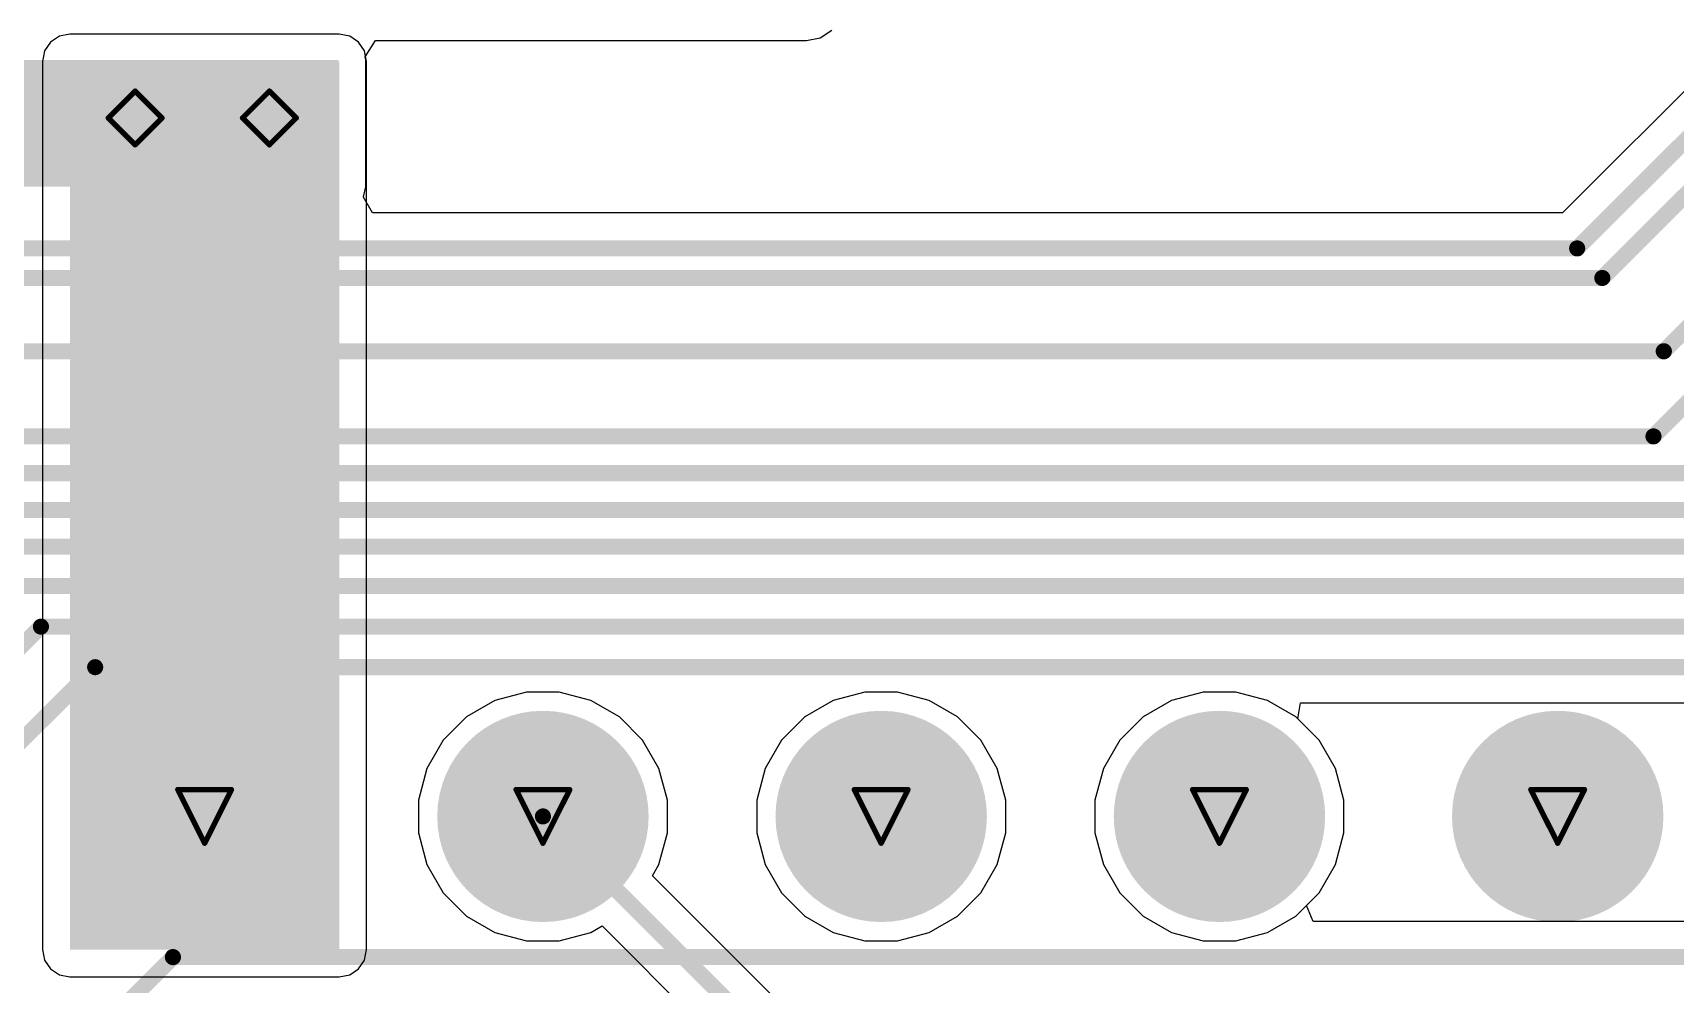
# Model space of a CAD drawing. Header units: inches. Extents: x -31 to 249, y -28 to 261.
# Drawn here: x 98.76 to 114.3, y 25.48 to 34.49 of the extents above; entities that cross this region are included whole.
import ezdxf

# ---------------------------------------------------------------- set-up
doc = ezdxf.new("R2010")
doc.units = ezdxf.units.IN
for name, color, linetype in [('Bottom Layer', 5, 'Continuous'), ('Bottom Solder', 6, 'Continuous'), ('Drill Drawing', 1, 'Continuous'), ('Multi-Layer', 9, 'Continuous'), ('Pad Holes', 156, 'Continuous'), ('Top Layer', 1, 'Continuous'), ('Top Solder', 216, 'Continuous'), ('Via Holes', 16, 'Continuous')]:
    doc.layers.add(name, color=color, linetype=linetype)

# ---------------------------------------------------------------- blocks, each defined once
blk = doc.blocks.new('1_1376430_8_40')
at = {"layer": 'Bottom Layer'}
h = blk.add_hatch(color=5, dxfattribs=at)
edge = h.paths.add_edge_path()
edge.add_arc((32.85, 8.225), 1, 0, 360)
h = blk.add_hatch(color=5, dxfattribs=at)
edge = h.paths.add_edge_path()
edge.add_arc((36.05, 8.225), 1, 0, 360)
h = blk.add_hatch(color=5, dxfattribs=at)
edge = h.paths.add_edge_path()
edge.add_arc((39.25, 8.225), 1, 0, 360)
h = blk.add_hatch(color=5, dxfattribs=at)
edge = h.paths.add_edge_path()
edge.add_arc((42.45, 8.225), 1, 0, 360)
h = blk.add_hatch(color=5, dxfattribs=at)
edge = h.paths.add_edge_path()
edge.add_arc((45.65, 8.225), 1, 0, 360)
at = {"layer": 'Bottom Solder'}
h = blk.add_hatch(color=6, dxfattribs=at)
edge = h.paths.add_edge_path()
edge.add_arc((32.85, 8.225), 1, 0, 360)
h = blk.add_hatch(color=6, dxfattribs=at)
edge = h.paths.add_edge_path()
edge.add_arc((36.05, 8.225), 1, 0, 360)
h = blk.add_hatch(color=6, dxfattribs=at)
edge = h.paths.add_edge_path()
edge.add_arc((39.25, 8.225), 1, 0, 360)
h = blk.add_hatch(color=6, dxfattribs=at)
edge = h.paths.add_edge_path()
edge.add_arc((42.45, 8.225), 1, 0, 360)
h = blk.add_hatch(color=6, dxfattribs=at)
edge = h.paths.add_edge_path()
edge.add_arc((45.65, 8.225), 1, 0, 360)
at = {"layer": 'Multi-Layer'}
h = blk.add_hatch(color=9, dxfattribs=at)
edge = h.paths.add_edge_path()
edge.add_arc((32.85, 8.225), 1, 0, 360)
h = blk.add_hatch(color=9, dxfattribs=at)
edge = h.paths.add_edge_path()
edge.add_arc((36.05, 8.225), 1, 0, 360)
h = blk.add_hatch(color=9, dxfattribs=at)
edge = h.paths.add_edge_path()
edge.add_arc((39.25, 8.225), 1, 0, 360)
h = blk.add_hatch(color=9, dxfattribs=at)
edge = h.paths.add_edge_path()
edge.add_arc((42.45, 8.225), 1, 0, 360)
h = blk.add_hatch(color=9, dxfattribs=at)
edge = h.paths.add_edge_path()
edge.add_arc((45.65, 8.225), 1, 0, 360)
at = {"layer": 'Pad Holes'}
h = blk.add_hatch(color=7, dxfattribs=at)
edge = h.paths.add_edge_path()
edge.add_arc((32.85, 8.225), 0.605, 0, 360)
h = blk.add_hatch(color=7, dxfattribs=at)
edge = h.paths.add_edge_path()
edge.add_arc((36.05, 8.225), 0.605, 0, 360)
h = blk.add_hatch(color=7, dxfattribs=at)
edge = h.paths.add_edge_path()
edge.add_arc((39.25, 8.225), 0.605, 0, 360)
h = blk.add_hatch(color=7, dxfattribs=at)
edge = h.paths.add_edge_path()
edge.add_arc((42.45, 8.225), 0.605, 0, 360)
h = blk.add_hatch(color=7, dxfattribs=at)
edge = h.paths.add_edge_path()
edge.add_arc((45.65, 8.225), 0.605, 0, 360)
at = {"layer": 'Top Layer'}
h = blk.add_hatch(color=1, dxfattribs=at)
edge = h.paths.add_edge_path()
edge.add_arc((32.85, 8.225), 1, 0, 360)
h = blk.add_hatch(color=1, dxfattribs=at)
edge = h.paths.add_edge_path()
edge.add_arc((36.05, 8.225), 1, 0, 360)
h = blk.add_hatch(color=1, dxfattribs=at)
edge = h.paths.add_edge_path()
edge.add_arc((39.25, 8.225), 1, 0, 360)
h = blk.add_hatch(color=1, dxfattribs=at)
edge = h.paths.add_edge_path()
edge.add_arc((42.45, 8.225), 1, 0, 360)
h = blk.add_hatch(color=1, dxfattribs=at)
edge = h.paths.add_edge_path()
edge.add_arc((45.65, 8.225), 1, 0, 360)
at = {"layer": 'Top Solder'}
h = blk.add_hatch(color=216, dxfattribs=at)
edge = h.paths.add_edge_path()
edge.add_arc((32.85, 8.225), 1, 0, 360)
h = blk.add_hatch(color=216, dxfattribs=at)
edge = h.paths.add_edge_path()
edge.add_arc((36.05, 8.225), 1, 0, 360)
h = blk.add_hatch(color=216, dxfattribs=at)
edge = h.paths.add_edge_path()
edge.add_arc((39.25, 8.225), 1, 0, 360)
h = blk.add_hatch(color=216, dxfattribs=at)
edge = h.paths.add_edge_path()
edge.add_arc((42.45, 8.225), 1, 0, 360)
h = blk.add_hatch(color=216, dxfattribs=at)
edge = h.paths.add_edge_path()
edge.add_arc((45.65, 8.225), 1, 0, 360)

msp = doc.modelspace()

# ---------------------------------------------------------------- hatches: boundary and pattern name
at = {"layer": 'Bottom Layer'}
msp.add_hatch(color=5, dxfattribs=at).paths.add_polyline_path([(17.501, 33.029), (101.649, 33.029), (101.649, 34.23), (17.501, 34.23)])
h = msp.add_hatch(color=5, dxfattribs=at)
edge = h.paths.add_edge_path()
edge.add_arc((99.727, 33.68), 0.3, 0, 360)
h = msp.add_hatch(color=5, dxfattribs=at)
edge = h.paths.add_edge_path()
edge.add_arc((100.997, 33.68), 0.3, 0, 360)
at = {"layer": 'Bottom Solder'}
h = msp.add_hatch(color=6, dxfattribs=at)
edge = h.paths.add_edge_path()
edge.add_arc((99.727, 33.68), 0.402, 0, 360)
h = msp.add_hatch(color=6, dxfattribs=at)
edge = h.paths.add_edge_path()
edge.add_arc((100.997, 33.68), 0.402, 0, 360)
at = {"layer": 'Top Layer'}
msp.add_hatch(color=1, dxfattribs=at).paths.add_polyline_path([(99.11, 25.806), (101.658, 25.806), (101.658, 34.215), (99.11, 34.215)])
h = msp.add_hatch(color=1, dxfattribs=at)
edge = h.paths.add_edge_path()
edge.add_arc((99.727, 33.68), 0.3, 0, 360)
h = msp.add_hatch(color=1, dxfattribs=at)
edge = h.paths.add_edge_path()
edge.add_arc((100.997, 33.68), 0.3, 0, 360)
at = {"layer": 'Top Solder'}
h = msp.add_hatch(color=216, dxfattribs=at)
edge = h.paths.add_edge_path()
edge.add_arc((99.727, 33.68), 0.402, 0, 360)
h = msp.add_hatch(color=216, dxfattribs=at)
edge = h.paths.add_edge_path()
edge.add_arc((100.997, 33.68), 0.402, 0, 360)
at = {"layer": 'Via Holes'}
h = msp.add_hatch(color=7, dxfattribs=at)
edge = h.paths.add_edge_path()
edge.add_arc((99.727, 33.68), 0.15, 0, 360)
h = msp.add_hatch(color=7, dxfattribs=at)
edge = h.paths.add_edge_path()
edge.add_arc((100.997, 33.68), 0.15, 0, 360)

# ---------------------------------------------------------------- linework, layer by layer
at = {"layer": 'Bottom Layer'}
for p, q in [((116.859, 36.411), (113.23, 32.781)), ((106.207, 34.438), (106.317, 34.511)), ((101.902, 34.26), (102.002, 34.412)), ((102.002, 34.412), (106.079, 34.412)), ((106.079, 34.412), (106.207, 34.438)), ((101.908, 34.23), (101.902, 34.26)), ((101.908, 33.029), (101.908, 34.23)), ((101.889, 32.934), (101.908, 33.029)), ((101.888, 32.93), (101.889, 32.934)), ((101.972, 32.781), (101.888, 32.93)), ((113.23, 32.781), (101.972, 32.781)), ((110.726, 27.991), (110.752, 28.143)), ((110.752, 28.143), (115.618, 28.143)), ((110.927, 27.79), (110.726, 27.991)), ((111.082, 27.521), (110.927, 27.79)), ((111.163, 27.222), (111.082, 27.521)), ((111.163, 26.912), (111.163, 27.222)), ((111.082, 26.612), (111.163, 26.912)), ((110.927, 26.343), (111.082, 26.612)), ((110.808, 26.224), (110.927, 26.343)), ((110.871, 26.071), (110.808, 26.224)), ((115.499, 26.071), (110.871, 26.071))]:
    msp.add_line(p, q, dxfattribs=at)
for points in [[(113.369, 32.445, 0.152, 0.152, 0), (117.196, 36.271, 0.152, 0.152, 0)], [(113.607, 32.165, 0.152, 0.152, 0), (117.561, 36.12, 0.152, 0.152, 0)], [(114.189, 31.471, 0.152, 0.152, 0), (118.325, 35.607, 0.152, 0.152, 0)], [(114.091, 30.665, 0.152, 0.152, 0), (118.733, 35.307, 0.152, 0.152, 0)], [(59.563, 32.445, 0.152, 0.152, 0), (113.369, 32.445, 0.152, 0.152, 0)], [(59.8, 32.165, 0.152, 0.152, 0), (113.607, 32.165, 0.152, 0.152, 0)], [(81.305, 31.471, 0.152, 0.152, 0), (114.189, 31.471, 0.152, 0.152, 0)], [(97.586, 30.665, 0.152, 0.152, 0), (114.091, 30.665, 0.152, 0.152, 0)], [(97.807, 30.317, 0.152, 0.152, 0), (114.447, 30.317, 0.152, 0.152, 0)], [(98.019, 29.969, 0.152, 0.152, 0), (115.082, 29.969, 0.152, 0.152, 0)], [(98.25, 29.621, 0.152, 0.152, 0), (115.471, 29.621, 0.152, 0.152, 0)], [(98.579, 29.25, 0.152, 0.152, 0), (115.872, 29.25, 0.152, 0.152, 0)], [(97.42, 27.449, 0.152, 0.152, 0), (98.836, 28.864, 0.152, 0.152, 0)], [(98.836, 28.864, 0.152, 0.152, 0), (116.223, 28.864, 0.152, 0.152, 0)], [(98.1, 27.231, 0.152, 0.152, 0), (99.349, 28.48, 0.152, 0.152, 0)], [(99.349, 28.48, 0.152, 0.152, 0), (116.651, 28.48, 0.152, 0.152, 0)], [(98.683, 24.333, 0.152, 0.152, 0), (100.085, 25.735, 0.152, 0.152, 0)], [(100.085, 25.735, 0.152, 0.152, 0), (120.288, 25.735, 0.152, 0.152, 0)]]:
    msp.add_lwpolyline(points, format="xyseb", dxfattribs=at)
for points in [[(113.331, 32.445, 0.0762, 0.0762, 1), (113.407, 32.445, 0.0762, 0.0762, 1)], [(113.331, 32.445, 0.0762, 0.0762, 1), (113.407, 32.445, 0.0762, 0.0762, 1)], [(113.569, 32.165, 0.0762, 0.0762, 1), (113.645, 32.165, 0.0762, 0.0762, 1)], [(113.569, 32.165, 0.0762, 0.0762, 1), (113.645, 32.165, 0.0762, 0.0762, 1)], [(114.15, 31.471, 0.0762, 0.0762, 1), (114.227, 31.471, 0.0762, 0.0762, 1)], [(114.15, 31.471, 0.0762, 0.0762, 1), (114.227, 31.471, 0.0762, 0.0762, 1)], [(114.053, 30.665, 0.0762, 0.0762, 1), (114.129, 30.665, 0.0762, 0.0762, 1)], [(114.053, 30.665, 0.0762, 0.0762, 1), (114.129, 30.665, 0.0762, 0.0762, 1)], [(98.798, 28.864, 0.0762, 0.0762, 1), (98.874, 28.864, 0.0762, 0.0762, 1)], [(98.798, 28.864, 0.0762, 0.0762, 1), (98.874, 28.864, 0.0762, 0.0762, 1)], [(99.311, 28.48, 0.0762, 0.0762, 1), (99.387, 28.48, 0.0762, 0.0762, 1)], [(99.311, 28.48, 0.0762, 0.0762, 1), (99.387, 28.48, 0.0762, 0.0762, 1)], [(100.046, 25.735, 0.0762, 0.0762, 1), (100.123, 25.735, 0.0762, 0.0762, 1)], [(100.046, 25.735, 0.0762, 0.0762, 1), (100.123, 25.735, 0.0762, 0.0762, 1)]]:
    msp.add_lwpolyline(points, format="xyseb", close=True, dxfattribs=at)
at = {"layer": 'Drill Drawing'}
for points in [[(99.473, 33.68, 0.0508, 0.0508, 0), (99.727, 33.934, 0.0508, 0.0508, 0)], [(99.727, 33.934, 0.0508, 0.0508, 0), (99.981, 33.68, 0.0508, 0.0508, 0)], [(100.743, 33.68, 0.0508, 0.0508, 0), (100.997, 33.934, 0.0508, 0.0508, 0)], [(100.997, 33.934, 0.0508, 0.0508, 0), (101.251, 33.68, 0.0508, 0.0508, 0)], [(99.473, 33.68, 0.0508, 0.0508, 0), (99.727, 33.426, 0.0508, 0.0508, 0)], [(99.727, 33.426, 0.0508, 0.0508, 0), (99.981, 33.68, 0.0508, 0.0508, 0)], [(100.743, 33.68, 0.0508, 0.0508, 0), (100.997, 33.426, 0.0508, 0.0508, 0)], [(100.997, 33.426, 0.0508, 0.0508, 0), (101.251, 33.68, 0.0508, 0.0508, 0)], [(100.131, 27.321, 0.0508, 0.0508, 0), (100.639, 27.321, 0.0508, 0.0508, 0)], [(100.131, 27.321, 0.0508, 0.0508, 0), (100.385, 26.813, 0.0508, 0.0508, 0)], [(100.385, 26.813, 0.0508, 0.0508, 0), (100.639, 27.321, 0.0508, 0.0508, 0)], [(103.331, 27.321, 0.0508, 0.0508, 0), (103.839, 27.321, 0.0508, 0.0508, 0)], [(103.331, 27.321, 0.0508, 0.0508, 0), (103.585, 26.813, 0.0508, 0.0508, 0)], [(103.585, 26.813, 0.0508, 0.0508, 0), (103.839, 27.321, 0.0508, 0.0508, 0)], [(106.531, 27.321, 0.0508, 0.0508, 0), (107.039, 27.321, 0.0508, 0.0508, 0)], [(106.531, 27.321, 0.0508, 0.0508, 0), (106.785, 26.813, 0.0508, 0.0508, 0)], [(106.785, 26.813, 0.0508, 0.0508, 0), (107.039, 27.321, 0.0508, 0.0508, 0)], [(109.731, 27.321, 0.0508, 0.0508, 0), (110.239, 27.321, 0.0508, 0.0508, 0)], [(109.731, 27.321, 0.0508, 0.0508, 0), (109.985, 26.813, 0.0508, 0.0508, 0)], [(109.985, 26.813, 0.0508, 0.0508, 0), (110.239, 27.321, 0.0508, 0.0508, 0)], [(112.931, 27.321, 0.0508, 0.0508, 0), (113.439, 27.321, 0.0508, 0.0508, 0)], [(112.931, 27.321, 0.0508, 0.0508, 0), (113.185, 26.813, 0.0508, 0.0508, 0)], [(113.185, 26.813, 0.0508, 0.0508, 0), (113.439, 27.321, 0.0508, 0.0508, 0)]]:
    msp.add_lwpolyline(points, format="xyseb", dxfattribs=at)
for points in [[(99.714, 33.934, 0.0254, 0.0254, 1), (99.74, 33.934, 0.0254, 0.0254, 1)], [(99.714, 33.934, 0.0254, 0.0254, 1), (99.74, 33.934, 0.0254, 0.0254, 1)], [(100.984, 33.934, 0.0254, 0.0254, 1), (101.01, 33.934, 0.0254, 0.0254, 1)], [(100.984, 33.934, 0.0254, 0.0254, 1), (101.01, 33.934, 0.0254, 0.0254, 1)], [(99.46, 33.68, 0.0254, 0.0254, 1), (99.486, 33.68, 0.0254, 0.0254, 1)], [(99.46, 33.68, 0.0254, 0.0254, 1), (99.486, 33.68, 0.0254, 0.0254, 1)], [(99.968, 33.68, 0.0254, 0.0254, 1), (99.994, 33.68, 0.0254, 0.0254, 1)], [(99.968, 33.68, 0.0254, 0.0254, 1), (99.994, 33.68, 0.0254, 0.0254, 1)], [(100.73, 33.68, 0.0254, 0.0254, 1), (100.756, 33.68, 0.0254, 0.0254, 1)], [(100.73, 33.68, 0.0254, 0.0254, 1), (100.756, 33.68, 0.0254, 0.0254, 1)], [(101.238, 33.68, 0.0254, 0.0254, 1), (101.264, 33.68, 0.0254, 0.0254, 1)], [(101.238, 33.68, 0.0254, 0.0254, 1), (101.264, 33.68, 0.0254, 0.0254, 1)], [(99.714, 33.426, 0.0254, 0.0254, 1), (99.74, 33.426, 0.0254, 0.0254, 1)], [(99.714, 33.426, 0.0254, 0.0254, 1), (99.74, 33.426, 0.0254, 0.0254, 1)], [(100.984, 33.426, 0.0254, 0.0254, 1), (101.01, 33.426, 0.0254, 0.0254, 1)], [(100.984, 33.426, 0.0254, 0.0254, 1), (101.01, 33.426, 0.0254, 0.0254, 1)], [(100.118, 27.321, 0.0254, 0.0254, 1), (100.143, 27.321, 0.0254, 0.0254, 1)], [(100.118, 27.321, 0.0254, 0.0254, 1), (100.143, 27.321, 0.0254, 0.0254, 1)], [(100.626, 27.321, 0.0254, 0.0254, 1), (100.651, 27.321, 0.0254, 0.0254, 1)], [(100.626, 27.321, 0.0254, 0.0254, 1), (100.651, 27.321, 0.0254, 0.0254, 1)], [(103.318, 27.321, 0.0254, 0.0254, 1), (103.343, 27.321, 0.0254, 0.0254, 1)], [(103.318, 27.321, 0.0254, 0.0254, 1), (103.343, 27.321, 0.0254, 0.0254, 1)], [(103.826, 27.321, 0.0254, 0.0254, 1), (103.851, 27.321, 0.0254, 0.0254, 1)], [(103.826, 27.321, 0.0254, 0.0254, 1), (103.851, 27.321, 0.0254, 0.0254, 1)], [(106.518, 27.321, 0.0254, 0.0254, 1), (106.543, 27.321, 0.0254, 0.0254, 1)], [(106.518, 27.321, 0.0254, 0.0254, 1), (106.543, 27.321, 0.0254, 0.0254, 1)], [(107.026, 27.321, 0.0254, 0.0254, 1), (107.051, 27.321, 0.0254, 0.0254, 1)], [(107.026, 27.321, 0.0254, 0.0254, 1), (107.051, 27.321, 0.0254, 0.0254, 1)], [(109.718, 27.321, 0.0254, 0.0254, 1), (109.743, 27.321, 0.0254, 0.0254, 1)], [(109.718, 27.321, 0.0254, 0.0254, 1), (109.743, 27.321, 0.0254, 0.0254, 1)], [(110.226, 27.321, 0.0254, 0.0254, 1), (110.251, 27.321, 0.0254, 0.0254, 1)], [(110.226, 27.321, 0.0254, 0.0254, 1), (110.251, 27.321, 0.0254, 0.0254, 1)], [(112.918, 27.321, 0.0254, 0.0254, 1), (112.943, 27.321, 0.0254, 0.0254, 1)], [(112.918, 27.321, 0.0254, 0.0254, 1), (112.943, 27.321, 0.0254, 0.0254, 1)], [(113.426, 27.321, 0.0254, 0.0254, 1), (113.451, 27.321, 0.0254, 0.0254, 1)], [(113.426, 27.321, 0.0254, 0.0254, 1), (113.451, 27.321, 0.0254, 0.0254, 1)], [(100.372, 26.813, 0.0254, 0.0254, 1), (100.397, 26.813, 0.0254, 0.0254, 1)], [(100.372, 26.813, 0.0254, 0.0254, 1), (100.397, 26.813, 0.0254, 0.0254, 1)], [(103.572, 26.813, 0.0254, 0.0254, 1), (103.597, 26.813, 0.0254, 0.0254, 1)], [(103.572, 26.813, 0.0254, 0.0254, 1), (103.597, 26.813, 0.0254, 0.0254, 1)], [(106.772, 26.813, 0.0254, 0.0254, 1), (106.797, 26.813, 0.0254, 0.0254, 1)], [(106.772, 26.813, 0.0254, 0.0254, 1), (106.797, 26.813, 0.0254, 0.0254, 1)], [(109.972, 26.813, 0.0254, 0.0254, 1), (109.997, 26.813, 0.0254, 0.0254, 1)], [(109.972, 26.813, 0.0254, 0.0254, 1), (109.997, 26.813, 0.0254, 0.0254, 1)], [(113.172, 26.813, 0.0254, 0.0254, 1), (113.197, 26.813, 0.0254, 0.0254, 1)], [(113.172, 26.813, 0.0254, 0.0254, 1), (113.197, 26.813, 0.0254, 0.0254, 1)]]:
    msp.add_lwpolyline(points, format="xyseb", close=True, dxfattribs=at)
at = {"layer": 'Top Layer'}
for p, q in [((98.927, 34.399), (98.871, 34.315)), ((99.011, 34.455), (98.927, 34.399)), ((99.11, 34.474), (99.011, 34.455)), ((101.658, 34.474), (99.11, 34.474)), ((101.757, 34.455), (101.658, 34.474)), ((101.841, 34.399), (101.757, 34.455)), ((101.897, 34.315), (101.841, 34.399)), ((98.871, 34.315), (98.851, 34.215)), ((98.851, 34.215), (98.851, 25.806)), ((101.917, 34.215), (101.897, 34.315)), ((101.917, 25.806), (101.917, 34.215)), ((103.13, 28.164), (102.862, 28.009)), ((103.43, 28.244), (103.13, 28.164)), ((103.74, 28.244), (103.43, 28.244)), ((104.039, 28.164), (103.74, 28.244)), ((104.308, 28.009), (104.039, 28.164)), ((106.33, 28.164), (106.062, 28.009)), ((106.63, 28.244), (106.33, 28.164)), ((106.94, 28.244), (106.63, 28.244)), ((107.239, 28.164), (106.94, 28.244)), ((107.508, 28.009), (107.239, 28.164)), ((109.53, 28.164), (109.262, 28.009)), ((109.83, 28.244), (109.53, 28.164)), ((110.14, 28.244), (109.83, 28.244)), ((110.439, 28.164), (110.14, 28.244)), ((110.708, 28.009), (110.439, 28.164)), ((102.862, 28.009), (102.642, 27.79)), ((104.527, 27.79), (104.308, 28.009)), ((106.062, 28.009), (105.842, 27.79)), ((107.727, 27.79), (107.508, 28.009)), ((109.262, 28.009), (109.042, 27.79)), ((110.927, 27.79), (110.708, 28.009)), ((102.642, 27.79), (102.487, 27.521)), ((104.682, 27.521), (104.527, 27.79)), ((105.842, 27.79), (105.687, 27.521)), ((107.882, 27.521), (107.727, 27.79)), ((109.042, 27.79), (108.887, 27.521)), ((111.082, 27.521), (110.927, 27.79)), ((102.487, 27.521), (102.407, 27.222)), ((104.763, 27.222), (104.682, 27.521)), ((105.687, 27.521), (105.607, 27.222)), ((107.963, 27.222), (107.882, 27.521)), ((108.887, 27.521), (108.807, 27.222)), ((111.163, 27.222), (111.082, 27.521)), ((102.407, 27.222), (102.407, 26.912)), ((104.763, 26.912), (104.763, 27.222)), ((105.607, 27.222), (105.607, 26.912)), ((107.963, 26.912), (107.963, 27.222)), ((108.807, 27.222), (108.807, 26.912)), ((111.163, 26.912), (111.163, 27.222)), ((102.407, 26.912), (102.487, 26.612)), ((104.682, 26.612), (104.763, 26.912)), ((105.607, 26.912), (105.687, 26.612)), ((107.882, 26.612), (107.963, 26.912)), ((108.807, 26.912), (108.887, 26.612)), ((111.082, 26.612), (111.163, 26.912)), ((102.487, 26.612), (102.642, 26.343)), ((104.621, 26.506), (104.682, 26.612)), ((105.687, 26.612), (105.842, 26.343)), ((107.727, 26.343), (107.882, 26.612)), ((108.887, 26.612), (109.042, 26.343)), ((110.927, 26.343), (111.082, 26.612)), ((106.109, 25.018), (104.621, 26.506)), ((102.642, 26.343), (102.862, 26.124)), ((105.842, 26.343), (106.062, 26.124)), ((107.508, 26.124), (107.727, 26.343)), ((109.042, 26.343), (109.262, 26.124)), ((110.708, 26.124), (110.927, 26.343)), ((102.862, 26.124), (103.13, 25.969)), ((106.062, 26.124), (106.33, 25.969)), ((107.239, 25.969), (107.508, 26.124)), ((109.262, 26.124), (109.53, 25.969)), ((110.439, 25.969), (110.708, 26.124)), ((103.13, 25.969), (103.43, 25.889)), ((103.74, 25.889), (104.039, 25.969)), ((104.039, 25.969), (104.145, 26.03)), ((104.145, 26.03), (105.535, 24.64)), ((106.33, 25.969), (106.63, 25.889)), ((106.94, 25.889), (107.239, 25.969)), ((109.53, 25.969), (109.83, 25.889)), ((110.14, 25.889), (110.439, 25.969)), ((98.851, 25.806), (98.871, 25.707)), ((101.897, 25.707), (101.917, 25.806)), ((103.43, 25.889), (103.74, 25.889)), ((106.63, 25.889), (106.94, 25.889)), ((109.83, 25.889), (110.14, 25.889)), ((98.871, 25.707), (98.927, 25.623)), ((101.841, 25.623), (101.897, 25.707)), ((98.927, 25.623), (99.011, 25.567)), ((99.011, 25.567), (99.11, 25.547)), ((99.11, 25.547), (101.658, 25.547)), ((101.658, 25.547), (101.757, 25.567)), ((101.757, 25.567), (101.841, 25.623))]:
    msp.add_line(p, q, dxfattribs=at)
msp.add_lwpolyline([(103.585, 27.067, 0.152, 0.152, 0), (105.871, 24.78, 0.152, 0.152, 0)], format="xyseb", dxfattribs=at)
msp.add_lwpolyline([(103.547, 27.067, 0.0762, 0.0762, 1), (103.623, 27.067, 0.0762, 0.0762, 1)], format="xyseb", close=True, dxfattribs=at)

# ---------------------------------------------------------------- block references
msp.add_blockref('1_1376430_8_40', (67.535, 18.842))

doc.saveas('drawing.dxf')
